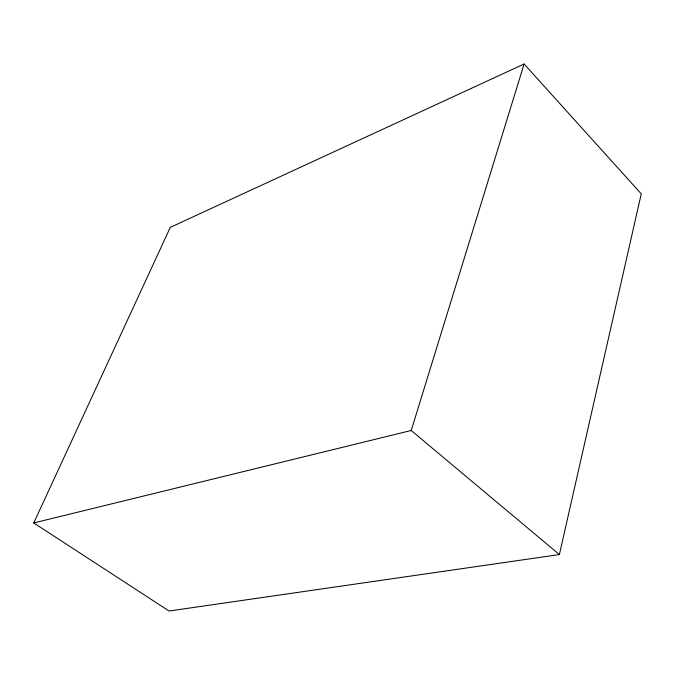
<?xml version="1.0" encoding="UTF-8"?>
<svg xmlns="http://www.w3.org/2000/svg" width="675" height="675" viewBox="0 0 675 675"><rect width="100%" height="100%" fill="white"/><g stroke="black" fill="none" stroke-linecap="round" stroke-linejoin="round"><path stroke-width="1.01" d="M559.381 554.563L641.25 193.868L524.112 63.99L170.286 227.374L33.75 522.948L169.054 611.01L559.381 554.563L411.218 430.49L33.75 522.948M411.218 430.49L524.112 63.99"/></g></svg>
